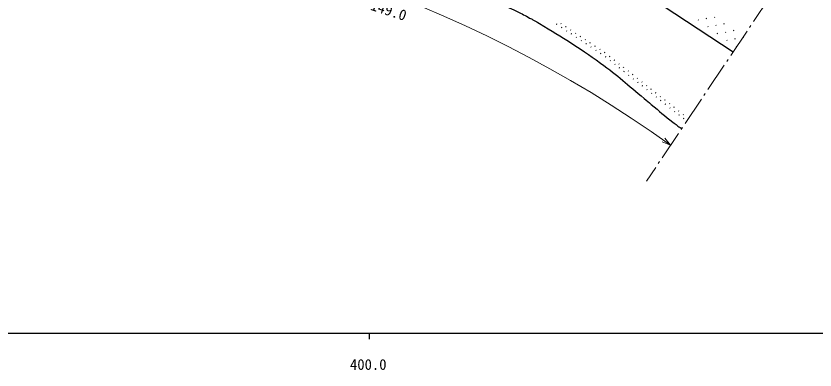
# Model space of a CAD drawing. Units: millimetres, scale not verified. Extents: x 40000 to 680000, y 20000 to 380000.
# Drawn here: x 407666 to 544154, y 198715 to 259176 of the extents above; entities that cross this region are included whole.
import ezdxf
from ezdxf.enums import TextEntityAlignment as Align

# ---------------------------------------------------------------- set-up
doc = ezdxf.new("R2010")
doc.units = ezdxf.units.MM
doc.header["$LTSCALE"] = 1000
for name, color, linetype, lineweight in [('M-BGD', 7, 'Continuous', 25), ('M-BMK-HTXT', 7, 'Continuous', 13), ('M-STR-HTXT', 7, 'Continuous', 13), ('M-TTL-BAND', 7, 'Continuous', 25)]:
    doc.layers.add(name, color=color, linetype=linetype, lineweight=lineweight)
doc.styles.add('ＭＳ ゴシック', font='')
doc.styles.get('ＭＳ ゴシック').set_extended_font_data('MS Gothic')

msp = doc.modelspace()

# ---------------------------------------------------------------- linework, layer by layer
at = {"layer": 'M-BGD'}
for p, q in [((524268, 258461), (524186, 258519)), ((525662, 258697), (525581, 258755)), ((527057, 258933), (526975, 258991)), ((500102, 257706), (500019, 257762)), ((500795, 257847), (500712, 257902)), ((500936, 257154), (500853, 257209)), ((501629, 257295), (501545, 257350)), ((501770, 256602), (501686, 256657)), ((502463, 256743), (502379, 256798)), ((525898, 257302), (525817, 257360)), ((527293, 257538), (527211, 257596)), ((528687, 257774), (528606, 257832)), ((530317, 256615), (530236, 256673)), ((502603, 256050), (502520, 256105)), ((503296, 256191), (503213, 256246)), ((503437, 255498), (503354, 255553)), ((504130, 255638), (504047, 255694)), ((527528, 256144), (527447, 256202)), ((528923, 256380), (528841, 256438)), ((530553, 255221), (530472, 255279)), ((531947, 255457), (531866, 255515)), ((504271, 254945), (504187, 255001)), ((504964, 255086), (504880, 255141)), ((505104, 254393), (505021, 254448)), ((505797, 254534), (505714, 254589)), ((505938, 253841), (505855, 253896)), ((506631, 253982), (506548, 254037)), ((529159, 254985), (529077, 255043)), ((530789, 253827), (530707, 253885)), ((506772, 253289), (506689, 253344)), ((507465, 253430), (507381, 253485)), ((507606, 252737), (507522, 252792)), ((508299, 252877), (508215, 252933)), ((508439, 252184), (508356, 252240)), ((508450, 252127), (508371, 252189)), ((509152, 252209), (509074, 252271)), ((509234, 251507), (509156, 251569)), ((509937, 251589), (509858, 251651)), ((510019, 250887), (509940, 250949)), ((510721, 250969), (510643, 251031)), ((510803, 250267), (510725, 250329)), ((511506, 250349), (511427, 250411)), ((512290, 249729), (512212, 249791)), ((511588, 249647), (511509, 249709)), ((512372, 249027), (512294, 249089)), ((513075, 249109), (512996, 249171)), ((513157, 248406), (513078, 248468)), ((513859, 248489), (513781, 248551)), ((513941, 247786), (513863, 247848)), ((514644, 247868), (514565, 247930)), ((514726, 247166), (514647, 247228)), ((515428, 247248), (515350, 247310)), ((515510, 246546), (515432, 246608)), ((516212, 246628), (516134, 246690)), ((516295, 245926), (516216, 245988)), ((516997, 246008), (516919, 246070)), ((517079, 245306), (517001, 245368)), ((517781, 245388), (517703, 245450)), ((517864, 244686), (517785, 244748)), ((518566, 244768), (518487, 244830)), ((518648, 244065), (518570, 244127)), ((519350, 244148), (519272, 244210)), ((519433, 243445), (519354, 243507)), ((520135, 243527), (520056, 243589)), ((520919, 242907), (520841, 242969)), ((520217, 242825), (520139, 242887)), ((521002, 242205), (520923, 242267)), ((521704, 242287), (521625, 242349)), ((521786, 241585), (521708, 241647))]:
    msp.add_line(p, q, dxfattribs=at)
msp.add_lwpolyline([(406722, 298395), (416560, 297101), (422895, 295849), (429853, 294093), (439591, 291605), (445752, 289979), (455422, 287033), (468123, 283117), (476727, 280443), (486862, 276853), (497866, 272542), (503514, 269896), (509530, 266750), (514253, 263587), (530169, 253040)], dxfattribs=at)
msp.add_open_spline([(284031, 288171), (285924, 288241), (286484, 288274), (288052, 288179), (289365, 288099), (290090, 287922), (291401, 287816), (291707, 287791), (291879, 287789), (292184, 287766), (293601, 287660), (294388, 287460), (295809, 287448), (299280, 287420), (301225, 287662), (304677, 288028), (305050, 288068), (305258, 288105), (305630, 288156), (305978, 288205), (306173, 288228), (306520, 288284), (307592, 288458), (308189, 288578), (309253, 288795), (311609, 289276), (312904, 289659), (315260, 290136), (316360, 290358), (316983, 290450), (318088, 290647), (318659, 290748), (318979, 290805), (319550, 290902), (322722, 291441), (324501, 291736), (327687, 292181), (328340, 292272), (328714, 292256), (329371, 292310), (333029, 292608), (335071, 292868), (338734, 293097), (342011, 293301), (343856, 293288), (347139, 293247), (351091, 293199), (353303, 293066), (357248, 292843), (362366, 292554), (365210, 292006), (370334, 291835), (372964, 291747), (374440, 291883), (377071, 291835), (380156, 291778), (381881, 291629), (384961, 291438), (387235, 291298), (388502, 291112), (390779, 291006), (393014, 290902), (394269, 290934), (396507, 290934), (398660, 290934), (399867, 290943), (402019, 291006), (404089, 291066), (405244, 291241), (407315, 291258), (409054, 291273), (410029, 291203), (411764, 291079), (414458, 290887), (415980, 290781), (418630, 290259), (420078, 289974), (420881, 289757), (422287, 289309), (422724, 289169), (422964, 289075), (423400, 288928), (423474, 288903), (423516, 288890), (423590, 288865), (424100, 288693), (424387, 288600), (424894, 288421), (426771, 287758), (427840, 287432), (429695, 286709), (440497, 282497), (446383, 279731), (457106, 275321), (464362, 272337), (468488, 270814), (475707, 267741), (478085, 266729), (479388, 266095), (481749, 265044), (486344, 262998), (488994, 262014), (493515, 259810), (494384, 259386), (494860, 259129), (495709, 258667), (495797, 258620), (495845, 258590), (495932, 258540), (496019, 258491), (496067, 258462), (496155, 258414), (496513, 258213), (496725, 258119), (497077, 257906), (501227, 255385), (503576, 253993), (507509, 251144), (510554, 248939), (512082, 247470), (514984, 245080), (515460, 244688), (515718, 244457), (516193, 244064), (517632, 242870), (518383, 242132), (519883, 241015), (520461, 240585), (520653, 240437), (521378, 239936)], degree=3, knots=[0, 0, 0, 0, 1, 1, 1, 2, 2, 2, 3, 3, 3, 4, 4, 4, 5, 5, 5, 6, 6, 6, 7, 7, 7, 8, 8, 8, 9, 9, 9, 10, 10, 10, 11, 11, 11, 12, 12, 12, 13, 13, 13, 14, 14, 14, 15, 15, 15, 16, 16, 16, 17, 17, 17, 18, 18, 18, 19, 19, 19, 20, 20, 20, 21, 21, 21, 22, 22, 22, 23, 23, 23, 24, 24, 24, 25, 25, 25, 26, 26, 26, 27, 27, 27, 28, 28, 28, 29, 29, 29, 30, 30, 30, 31, 31, 31, 32, 32, 32, 33, 33, 33, 34, 34, 34, 35, 35, 35, 36, 36, 36, 37, 37, 37, 38, 38, 38, 39, 39, 39, 40, 40, 40, 41, 41, 41, 42, 42, 42, 43, 43, 43, 43], dxfattribs=at)
at = {"layer": 'M-BMK-HTXT'}
for p, q in [((533651, 258230), (536437, 262382)), ((532982, 257234), (533205, 257566)), ((529751, 252417), (532536, 256569)), ((529082, 251421), (529305, 251753)), ((525851, 246604), (528636, 250757)), ((525182, 245608), (525405, 245940)), ((521951, 240792), (524736, 244944)), ((518051, 234979), (520836, 239131)), ((521282, 239795), (521505, 240127)), ((517382, 233982), (517605, 234314)), ((515365, 230976), (516936, 233318))]:
    msp.add_line(p, q, dxfattribs=at)
at = {"layer": 'M-STR-HTXT'}
for q in [(518052, 237693), (518489, 238303)]:
    msp.add_line((519490, 237124), q, dxfattribs=at)
msp.add_arc((395661, 64431), 212500, 54.35766, 89.31783, dxfattribs=at)
at = {"layer": 'M-TTL-BAND'}
for p, q in [((40000, 205000), (579000, 205000)), ((468000, 205000), (468000, 204000))]:
    msp.add_line(p, q, dxfattribs=at)

# ---------------------------------------------------------------- texts
at = {"layer": 'M-STR-HTXT', "style": 'ＭＳ ゴシック'}
msp.add_text('ガードレール L=149.0', height=1833, rotation=341.831, dxfattribs=at).set_placement((461979, 261684), align=Align.BOTTOM_CENTER)
at = {"layer": 'M-TTL-BAND', "style": 'ＭＳ ゴシック'}
msp.add_text('400.0', height=1833, dxfattribs=at).set_placement((467844, 198195), align=Align.BOTTOM_CENTER)

doc.saveas('drawing.dxf')
